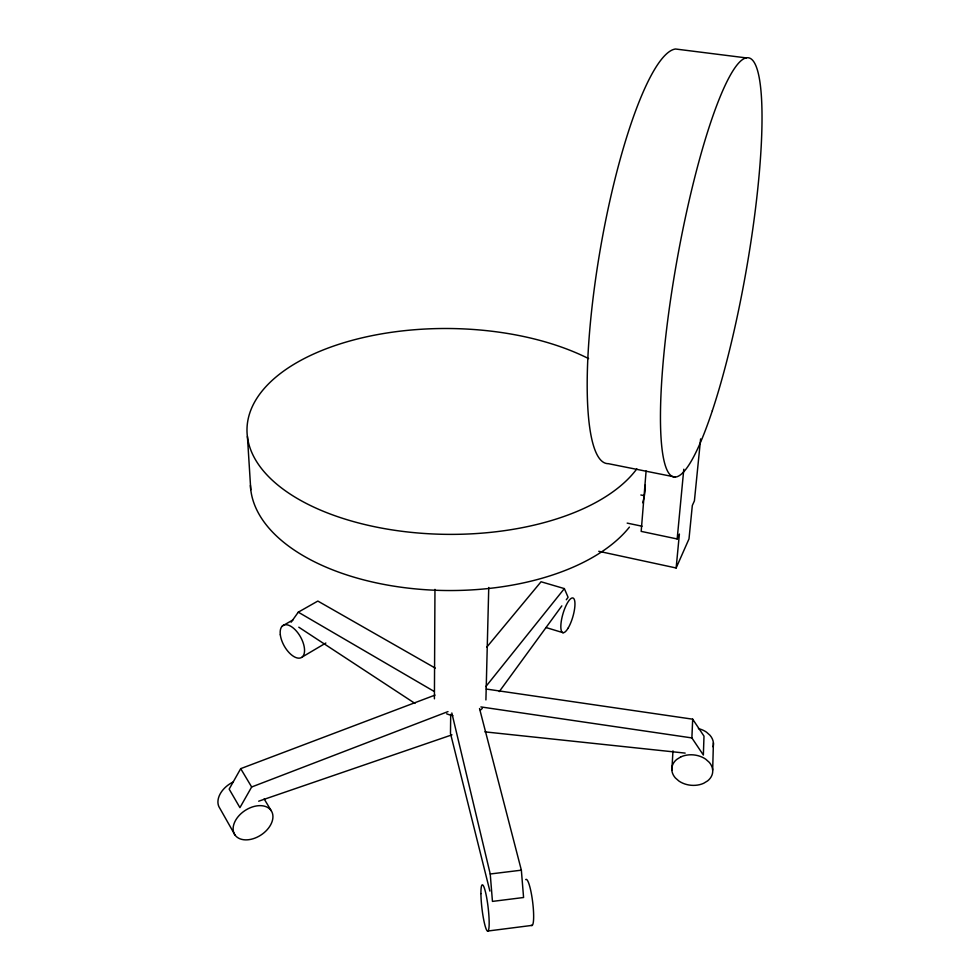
<?xml version="1.0" encoding="UTF-8"?>
<svg xmlns="http://www.w3.org/2000/svg" width="980" height="980" viewBox="0 0 980 980"><rect width="100%" height="100%" fill="white"/><g stroke="black" fill="none" stroke-linecap="round" stroke-linejoin="round"><path stroke-width="1.47" d="M434.41 698.826L434.961 589.36M450.702 714.395L450.482 733.42L489.877 891.09M485.909 699.941L488.751 587.473M712.681 769.986L713.403 742.889M692.689 719.185L703.995 736.139L703.358 755.029L691.88 737.928L692.689 719.185L486.227 689.038M671.864 770.354L672.966 750.864M646.102 470.976L641.177 531.38L677.168 538.963L679.385 534.051L676.139 567.984L598.768 551.299M677.168 538.963L683.795 469.236M700.614 438.905L694.404 500.878L692.321 505.496L689.001 538.902L676.139 567.984M435.022 695.102L240.7 768.651L229.161 789.096L239.929 807.643L251.664 786.989L448.007 711.59M291.146 622.178L298.288 612.169L317.839 601.059L435.267 668.103M499.261 691.611L561.834 605.885M566.305 599.76L568.094 597.31L564.358 588.6L541.046 581.765L486.815 647.094M485.762 686.674L564.358 588.6M302.232 656.992L325.85 643.027M282.363 625.975L292.934 619.948M258.683 801.199L451.976 734.841M488.065 931L532.238 925.365M490.233 873.989L521.36 870.179L523.577 897.509L492.45 901.404L490.233 873.989L451.829 712.975M484.904 731.864L685.155 753.106M746.245 57.894L675.514 49A210.345 42.789 -80.2 0 0 598.486 260.043A210.345 42.789 -80.2 0 0 608.298 463.663L675.355 477.076M480.874 706.923L691.88 737.928M640.871 494.986L643.86 495.598M627.176 523.112L642.059 526.223M546.007 627.531L563.157 632.725M298.288 612.169L434.128 691.414M298.802 627.2L414.944 703.395M264.159 798.957L271.252 810.754A21.83 14.627 -33.4 0 1 250.88 839.333A21.83 14.627 -33.4 0 1 236.952 818.19A21.83 14.627 -33.4 0 1 271.252 810.754M240.7 768.651L251.664 786.989M234.943 834.96L219.765 808.157A21.413 14.59 -33 0 1 233.13 782.04M479.526 708.528L521.36 870.179M247.425 436.48L250.77 489.804M636.816 468.881A201.292 102.949 0.5 0 1 352.543 521.323A201.292 102.949 0.5 0 1 286.099 369.35A201.292 102.949 0.5 0 1 588.6 358.607M629.417 527.105A197.47 106.342 0.5 0 1 410.461 588.38A197.47 106.342 0.5 0 1 250.415 485.394M645.281 485.039A197.47 106.342 0.5 0 1 642.66 502.74M482.319 708.32A25.75 16.782 0.8 0 1 480.408 710.133M452.858 715.657A25.75 16.782 0.8 0 1 446.647 713.795M525.709 879.611A23.251 3.663 82.9 0 1 532.704 902.409A23.251 3.663 82.9 0 1 531.27 925.292M698.409 728.618A20.249 15.361 5.7 0 1 706.531 732.195L710.022 735.306A19.747 14.982 5.7 0 1 713.073 746.821M680.671 756.964L676.69 759.463A20.151 15.117 5.9 0 0 675.379 777.948L678.932 781.06A20.678 15.521 5.9 0 0 703.689 783.277L707.683 780.84A20.151 15.117 5.9 0 0 709.238 762.317L705.673 759.157A20.666 15.509 5.9 0 0 680.671 756.964M712.338 410.706A212.881 34.974 -79.9 0 0 754.673 63.222A212.881 34.974 -79.9 0 0 666.706 328.349A212.881 34.974 -79.9 0 0 712.338 410.706M568.106 628.168A18.069 5.17 -73.8 0 0 573.9 598.719A18.069 5.17 -73.8 0 0 561.663 619.091A18.069 5.17 -73.8 0 0 568.106 628.168M280.317 634.795A18.498 9.322 60.5 0 0 300.039 658.058A18.498 9.322 60.5 0 0 296.72 631.439A18.498 9.322 60.5 0 0 280.317 634.795M480.923 893.589A23.349 3.124 83.3 0 0 487.232 930.914A23.349 3.124 83.3 0 0 486.974 899.395A23.349 3.124 83.3 0 0 480.923 893.589"/></g></svg>
